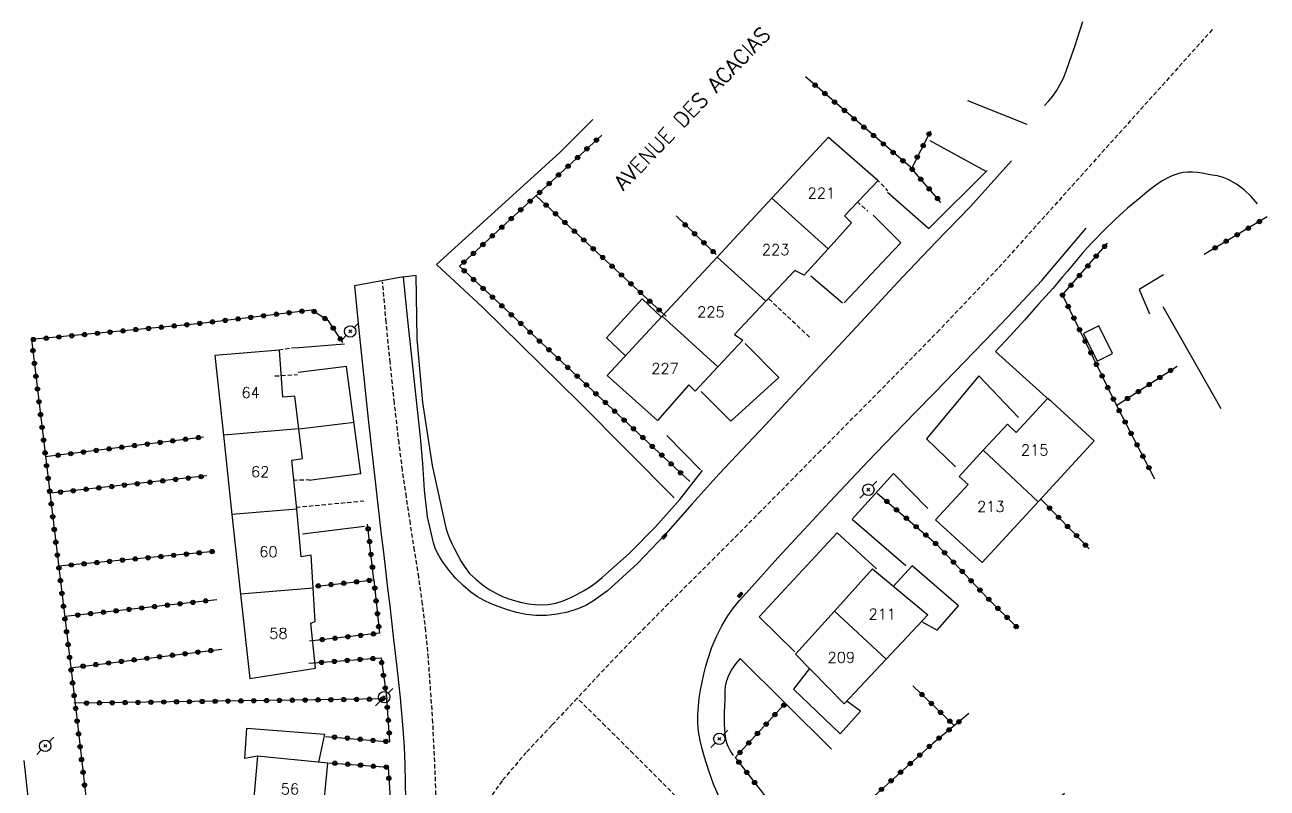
# Model space of a CAD drawing. Header units: millimetres. Extents: x 169000 to 170000, y 125999 to 127000.
# Drawn here: x 169599.2 to 169744.2, y 126727.3 to 126816.3 of the extents above; entities that cross this region are included whole.
import ezdxf
from ezdxf.enums import TextEntityAlignment as Align

# ---------------------------------------------------------------- set-up
doc = ezdxf.new("R2010")
doc.units = ezdxf.units.MM
doc.linetypes.add('DASHED', pattern=[0.75, 0.5, -0.25])
doc.layers.get('0').update_dxf_attribs({"linetype": 'CONTINUOUS'})
for name, color, linetype in [('W0001', 6, 'DASHED'), ('W0008', 7, 'CONTINUOUS'), ('W0014', 7, 'CONTINUOUS'), ('W0017', 7, 'CONTINUOUS'), ('W0101', 7, 'CONTINUOUS'), ('W0104', 1, 'CONTINUOUS'), ('W0112', 1, 'DASHED'), ('W0323', 7, 'CONTINUOUS'), ('W0330', 7, 'CONTINUOUS'), ('W0401', 7, 'CONTINUOUS'), ('W0473', 7, 'CONTINUOUS'), ('W0989', 7, 'CONTINUOUS'), ('W0991', 7, 'CONTINUOUS'), ('W1102', 7, 'CONTINUOUS')]:
    doc.layers.add(name, color=color, linetype=linetype)
doc.styles.get("Standard").update_dxf_attribs({"font": 'romans.shx', "width": 0.85})

# ---------------------------------------------------------------- blocks, each defined once
blk = doc.blocks.new('T473')
for p, q in [((-0.166667, 0.166667), (0.166667, -0.166667)), ((-0.166667, -0.166667), (0.166667, 0.166667)), ((0.500001, 0.500001), (1.000002, 1.000002)), ((-1.000002, -1.000002), (-0.500001, -0.500001))]:
    blk.add_line(p, q)
blk.add_ellipse((0, 0), major_axis=(0.471405, 0.471405), ratio=1, start_param=5.4977871438, end_param=11.780972451)
blk = doc.blocks.new('T401')
for p, q in [((-0.3, 0.3), (0, 0.3)), ((-0.3, -0.25), (-0.3, 0.3)), ((-0.3, 0.15), (0, 0.15)), ((-0.3, 0), (0, 0)), ((0, 0.3), (0, -0.25)), ((-0.3, -0.15), (0, -0.15)), ((-0.3, -0.25), (-0.3, -0.3)), ((-0.3, -0.3), (0, -0.3)), ((0, -0.3), (0, -0.25))]:
    blk.add_line(p, q)
blk = doc.blocks.new('t323o')
at = {"color": 0, "linetype": 'Continuous'}
for radius in [0.25, 0.15]:
    blk.add_circle((0, 0), radius, dxfattribs=at)

msp = doc.modelspace()

# ---------------------------------------------------------------- linework, layer by layer
at = {"layer": 'W0001'}
for points in [[(169737.76, 126815.71), (169712.75, 126787.86), (169705.93, 126780.7), (169699.02, 126773.64), (169692.06, 126766.62), (169685.12, 126759.59), (169682.43, 126756.87), (169679.73, 126754.16), (169677.02, 126751.47), (169674.31, 126748.77), (169671.61, 126746.06), (169668.93, 126743.33), (169666.28, 126740.57), (169663.68, 126737.77)], [(169647.25, 126712.21), (169647.32, 126719.78), (169647.19, 126727.35), (169646.85, 126734.92), (169646.32, 126742.47), (169646.02, 126745.62), (169645.64, 126748.76), (169645.2, 126751.89), (169644.72, 126755.01), (169644.23, 126758.13), (169643.75, 126761.25), (169643.3, 126764.37), (169642.9, 126767.51), (169642.36, 126772.2), (169641.86, 126776.9), (169641.4, 126781.61), (169640.98, 126786.32)], [(169663.68, 126737.77), (169660.72, 126734.62), (169657.74, 126731.46), (169654.91, 126728.14), (169652.41, 126724.56), (169650.79, 126721.61), (169649.44, 126718.53), (169648.29, 126715.39), (169647.25, 126712.21)], [(169676.7, 126724.8), (169673.47, 126728.07), (169670.22, 126731.32), (169666.96, 126734.56), (169663.68, 126737.77)]]:
    msp.add_lwpolyline(points, dxfattribs=at)
at = {"layer": 'W0008'}
for points in [[(169643.43, 126786.88), (169637.69, 126785.84)], [(169605.61, 126671), (169605.18, 126674.94), (169604.75, 126678.87), (169604.33, 126682.81), (169603.9, 126686.75), (169603.56, 126689.92), (169603.22, 126693.09), (169602.89, 126696.26), (169602.55, 126699.43), (169602.21, 126702.6), (169601.88, 126705.77), (169601.54, 126708.94), (169601.2, 126712.11), (169600.7, 126716.72), (169600.19, 126721.32), (169599.69, 126725.93), (169599.18, 126730.53)]]:
    msp.add_lwpolyline(points, dxfattribs=at)
at = {"layer": 'W0014'}
for points in [[(169718.2, 126806.86), (169718.7, 126807.4), (169719.16, 126807.97), (169719.58, 126808.57), (169719.96, 126809.2), (169720.39, 126810.07), (169720.75, 126810.97), (169721.07, 126811.88), (169721.39, 126812.79), (169721.73, 126813.75), (169722.06, 126814.71), (169722.37, 126815.69), (169722.67, 126816.66)], [(169714.36, 126800.4), (169714.36, 126800.4), (169709.54, 126795.1), (169705.55, 126790.96), (169701.59, 126786.8), (169696.27, 126781.07), (169690.95, 126775.34), (169685.62, 126769.62), (169680.26, 126763.92), (169677.1, 126760.45), (169673.98, 126756.91), (169670.73, 126753.47), (169667.21, 126750.31), (169666.41, 126749.69), (169665.57, 126749.11), (169664.69, 126748.6), (169663.76, 126748.19), (169662.56, 126747.81), (169661.33, 126747.56), (169660.09, 126747.43), (169658.84, 126747.42), (169657.72, 126747.53), (169656.61, 126747.76), (169655.54, 126748.08), (169654.48, 126748.45), (169653.65, 126748.79), (169652.83, 126749.17), (169652.04, 126749.61), (169651.29, 126750.13), (169650.38, 126750.9), (169649.53, 126751.74), (169648.76, 126752.65), (169648.05, 126753.61), (169647.7, 126754.14), (169647.39, 126754.69), (169647.12, 126755.27), (169646.91, 126755.87), (169646.22, 126758.92), (169645.88, 126762.03), (169645.69, 126765.15), (169645.42, 126768.22), (169644.9, 126772.88), (169644.39, 126777.55), (169643.9, 126782.21), (169643.43, 126786.88)], [(169704.68, 126792.51), (169711.51, 126799.29)], [(169743.02, 126795.41), (169742.3, 126796.26), (169741.48, 126797.02), (169740.59, 126797.69), (169739.62, 126798.25), (169739.02, 126798.49), (169738.39, 126798.65), (169737.75, 126798.76), (169737.12, 126798.86), (169736.57, 126798.96), (169736.02, 126799.05), (169735.45, 126799.1), (169734.89, 126799.1), (169734.38, 126799.04), (169733.87, 126798.94), (169733.38, 126798.79), (169732.9, 126798.6), (169731.93, 126798.08), (169731.03, 126797.47), (169730.18, 126796.8), (169729.34, 126796.12), (169727.88, 126794.89), (169726.48, 126793.61), (169725.11, 126792.28), (169723.78, 126790.92), (169723.18, 126790.27), (169722.59, 126789.61), (169722.01, 126788.93), (169721.44, 126788.25), (169720.88, 126787.57), (169720.31, 126786.89), (169719.74, 126786.22), (169719.16, 126785.55), (169717.51, 126783.69), (169715.85, 126781.85), (169714.17, 126780.01), (169712.49, 126778.19)], [(169680.24, 126726.22), (169679.59, 126727.75), (169679.03, 126729.31), (169678.53, 126730.89), (169678.25, 126731.87), (169678.01, 126732.86), (169677.83, 126733.88), (169677.76, 126734.9), (169677.77, 126735.86), (169677.82, 126736.81), (169677.92, 126737.77), (169678.06, 126738.71), (169678.24, 126739.65), (169678.45, 126740.58), (169678.69, 126741.5), (169678.95, 126742.42), (169679.4, 126743.72), (169679.94, 126744.98), (169680.57, 126746.21), (169681.27, 126747.39), (169681.91, 126748.3), (169682.62, 126749.15), (169683.37, 126749.97), (169684.11, 126750.79), (169687.08, 126754.12), (169690.1, 126757.4), (169693.14, 126760.65), (169696.2, 126763.89), (169698.48, 126766.29), (169700.77, 126768.67), (169703.07, 126771.04), (169705.38, 126773.4), (169707.69, 126775.77), (169709.99, 126778.14), (169712.29, 126780.52), (169714.56, 126782.92), (169717.89, 126786.47), (169723.07, 126792.56), (169723.07, 126792.56), (169723.07, 126792.56)], [(169694.82, 126783.87), (169699.89, 126789.22)], [(169643.43, 126786.88), (169644.84, 126787.09)], [(169644.84, 126787.09), (169644.99, 126779.66), (169645.63, 126772.25), (169646.76, 126764.9), (169648.37, 126757.65), (169648.56, 126757.01), (169648.8, 126756.4), (169649.06, 126755.79), (169649.35, 126755.2), (169649.74, 126754.45), (169650.14, 126753.71), (169650.6, 126753), (169651.13, 126752.33), (169651.84, 126751.64), (169652.6, 126751.01), (169653.42, 126750.46), (169654.27, 126749.97), (169654.98, 126749.63), (169655.72, 126749.34), (169656.48, 126749.11), (169657.24, 126748.93), (169658, 126748.79), (169658.76, 126748.68), (169659.53, 126748.64), (169660.3, 126748.69), (169661.18, 126748.87), (169662.03, 126749.14), (169662.85, 126749.48), (169663.65, 126749.86), (169664.43, 126750.28), (169665.18, 126750.76), (169665.91, 126751.27), (169666.6, 126751.83), (169669.79, 126754.69), (169672.8, 126757.74), (169675.64, 126760.95), (169678.29, 126764.32)], [(169637.69, 126785.84), (169638.21, 126780.66), (169638.75, 126775.49), (169639.3, 126770.31), (169639.87, 126765.14), (169640.1, 126763.06), (169640.34, 126760.99), (169640.59, 126758.91), (169640.83, 126756.84), (169641.08, 126754.76), (169641.33, 126752.69), (169641.57, 126750.61), (169641.81, 126748.53), (169642.22, 126744.96), (169642.64, 126741.38), (169643.02, 126737.8), (169643.35, 126734.21), (169643.42, 126733.16), (169643.48, 126732.11), (169643.52, 126731.06), (169643.56, 126730.01), (169643.62, 126727.98), (169643.66, 126725.95)], [(169638.46, 126763.94), (169636.78, 126776.43)], [(169710.52, 126775.34), (169704.44, 126768.01)], [(169687.22, 126775.16), (169681.61, 126770.06)], [(169700.56, 126763.97), (169695.77, 126758.66)], [(169693.99, 126757.06), (169684.91, 126747.26)], [(169682.7, 126742.42), (169682.17, 126741.81), (169681.72, 126741.15), (169681.34, 126740.44), (169681.05, 126739.68), (169680.94, 126739.17), (169680.9, 126738.65), (169680.9, 126738.12), (169680.89, 126737.61), (169680.86, 126736.89), (169680.83, 126736.16), (169680.82, 126735.44), (169680.84, 126734.71), (169680.87, 126734.18), (169680.91, 126733.63), (169680.98, 126733.09), (169681.11, 126732.56), (169681.25, 126732.17), (169681.43, 126731.8), (169681.64, 126731.44), (169681.88, 126731.1)]]:
    msp.add_lwpolyline(points, dxfattribs=at)
at = {"layer": 'W0017'}
for points in [[(169716.16, 126804.65), (169709.25, 126807.42)], [(169704.81, 126802.79), (169711.35, 126799.23)], [(169699.87, 126796.76), (169704.68, 126792.51)], [(169698.19, 126794.1), (169701.43, 126790.84)], [(169701.43, 126790.84), (169699.84, 126789.19)], [(169694.63, 126783.82), (169690.94, 126786.98)], [(169630.75, 126778.61), (169636.52, 126779.09)], [(169687.22, 126775.16), (169683.29, 126779.12)], [(169712.49, 126778.19), (169718.81, 126772.47)], [(169636.78, 126776.43), (169631.15, 126775.74)], [(169710.52, 126775.34), (169715.15, 126770.48)], [(169681.61, 126770.06), (169678.16, 126773.54)], [(169678.05, 126764.4), (169674.14, 126768.38)], [(169704.44, 126768.01), (169707.79, 126764.74)], [(169638.46, 126763.94), (169632.37, 126763.17)], [(169700.56, 126763.97), (169704.57, 126759.88)], [(169695.77, 126758.66), (169702.02, 126753.26)], [(169638.88, 126757.78), (169631.63, 126756.9)], [(169693.99, 126757.06), (169698.59, 126752.84)], [(169684.91, 126747.26), (169689.08, 126743.17)], [(169682.7, 126742.42), (169693.33, 126731.85)]]:
    msp.add_lwpolyline(points, dxfattribs=at)
at = {"layer": 'W0101'}
for points in [[(169686.39, 126796.07), (169692.98, 126803.17)], [(169692.98, 126803.17), (169698.8, 126798.14), (169694.87, 126794), (169695.67, 126793.17), (169692.95, 126790.16)], [(169679.99, 126789.18), (169686.39, 126796.07)], [(169692.95, 126790.16), (169690.17, 126787.09), (169689.08, 126787.65), (169685.68, 126784.05)], [(169673.58, 126782.29), (169679.99, 126789.18)], [(169685.68, 126784.05), (169682.04, 126780.18), (169682.99, 126779.52), (169680.1, 126776.42)], [(169732.01, 126783.43), (169735.35, 126777.55)], [(169680.1, 126776.42), (169677.44, 126773.56), (169676.72, 126774.31), (169673.03, 126770.14), (169667.18, 126775.4), (169673.58, 126782.29)], [(169631.2, 126769.18), (169630.73, 126772.98), (169629.34, 126772.87), (169628.97, 126778.35), (169621.4, 126777.71)], [(169621.4, 126777.71), (169622.41, 126768.44)], [(169735.35, 126777.55), (169738.76, 126771.55), (169738.76, 126771.55)], [(169711.05, 126766.67), (169713.86, 126769.71), (169714.9, 126768.74), (169718.59, 126772.75), (169723.99, 126767.78), (169717.45, 126760.68)], [(169622.41, 126768.44), (169623.41, 126759.17)], [(169630.96, 126759.8), (169630.41, 126765.54), (169631.63, 126765.7), (169631.2, 126769.18)], [(169705.49, 126758.57), (169709.27, 126762.67), (169708.24, 126763.62), (169711.05, 126766.67)], [(169632.87, 126750.61), (169632.64, 126754.43), (169631.5, 126754.27), (169630.96, 126759.8)], [(169717.45, 126760.68), (169710.91, 126753.58), (169705.49, 126758.57)], [(169623.41, 126759.17), (169624.42, 126749.9)], [(169693.69, 126747.93), (169698.14, 126752.84), (169704.57, 126747.5), (169699.71, 126742.31)], [(169624.42, 126749.9), (169625.49, 126740.06), (169633.17, 126741.28), (169632.61, 126746.54), (169633.12, 126746.7), (169632.87, 126750.61)], [(169689.13, 126742.9), (169693.69, 126747.93)], [(169699.71, 126742.31), (169694.84, 126737.13), (169689.13, 126742.9)], [(169633.94, 126723.36), (169634.6, 126730.22), (169626.37, 126731.02), (169625.76, 126723.99)]]:
    msp.add_lwpolyline(points, dxfattribs=at)
at = {"layer": 'W0104'}
for points in [[(169732.08, 126787.13), (169732.08, 126787.13), (169729.23, 126785.42), (169730.44, 126782.6), (169730.44, 126782.6)], [(169673.51, 126782.2), (169671.25, 126784.33), (169667.08, 126779.78), (169669.32, 126777.7)], [(169703.84, 126746.72), (169705.66, 126745.69), (169708.16, 126748.56), (169702.74, 126753.21), (169700.56, 126750.83)], [(169690.78, 126741.24), (169688.92, 126738.81), (169694.34, 126733.63), (169696.71, 126736.26), (169695.14, 126737.43)], [(169626.37, 126731.02), (169624.91, 126730.73), (169625.15, 126734.29), (169634.21, 126733.6), (169633.52, 126730.33)]]:
    msp.add_lwpolyline(points, dxfattribs=at)
msp.add_lwpolyline([(169722.75, 126780.29), (169724.34, 126777.07), (169726.13, 126777.96), (169724.53, 126781.17), (169722.75, 126780.29)], close=True, dxfattribs=at)
at = {"layer": 'W0112'}
for points in [[(169698.62, 126798.28), (169699.89, 126796.92)], [(169696.33, 126795.65), (169697.58, 126794.56)], [(169690.78, 126779.86), (169686, 126784.35)], [(169628.89, 126778.37), (169630.67, 126778.67)], [(169628.41, 126775.34), (169631.07, 126775.5)], [(169630.54, 126763.2), (169632.43, 126763.25)], [(169630.88, 126760.04), (169638.78, 126760.78)]]:
    msp.add_lwpolyline(points, dxfattribs=at)
at = {"layer": 'W0323'}
for points in [[(169706.11, 126795.57), (169702.55, 126799.66), (169690.3, 126810.21)], [(169666.55, 126803.4), (169649.94, 126788.13), (169676.83, 126763.04)], [(169704.89, 126803.86), (169702.67, 126799.53)], [(169674.07, 126782.28), (169658.95, 126796.28)], [(169679.88, 126789.51), (169675.21, 126793.99)], [(169744.16, 126793.87), (169736.8, 126789.51)], [(169731.06, 126763.32), (169726.63, 126771.84), (169720.3, 126784.78), (169725.53, 126790.8)], [(169636.33, 126779.22), (169634.66, 126781.77), (169632.74, 126783.02), (169619.41, 126781.43), (169600.03, 126779.57), (169605.11, 126737.16), (169607.77, 126714.17), (169610.42, 126691.91), (169612.54, 126671)], [(169733.66, 126776.46), (169726.63, 126771.89)], [(169620.1, 126768.22), (169601.63, 126765.91)], [(169620.49, 126763.68), (169601.92, 126761.63)], [(169698.67, 126761.69), (169705.55, 126755.76), (169711.59, 126749.41), (169714.92, 126746.1)], [(169717.72, 126761), (169721.42, 126757.25), (169723.41, 126755.17)], [(169639.97, 126751.56), (169639.23, 126758.07)], [(169621.35, 126754.88), (169603.17, 126753.16)], [(169633.3, 126750.84), (169639.97, 126751.56), (169640.61, 126745.34), (169632.45, 126744.44)], [(169621.64, 126749.25), (169603.94, 126747.31)], [(169604.55, 126741.33), (169622.22, 126743.48)], [(169632.37, 126741.84), (169640.8, 126742.47), (169641.46, 126737.69)], [(169702.82, 126739.23), (169707.65, 126734.61)], [(169634.31, 126733.33), (169641.83, 126732.7), (169641.46, 126737.69), (169604.95, 126737.19)], [(169687.91, 126737.11), (169682.12, 126730.86), (169690.81, 126719.65)], [(169709.38, 126735.98), (169705.16, 126732.51), (169690.81, 126719.65), (169699.44, 126709.6), (169717.67, 126724.3), (169720.51, 126726.69)], [(169634.71, 126730.25), (169641.62, 126729.72), (169642.07, 126723.18), (169641.7, 126716.06), (169633.12, 126716.51)]]:
    msp.add_lwpolyline(points, dxfattribs=at)
at = {"layer": 'W0330'}
for points in [[(169647.28, 126788.34), (169661.66, 126801.39), (169665.51, 126805.24)], [(169675, 126761.15), (169663.94, 126772.26), (169652.65, 126783.37), (169647.28, 126788.34)], [(169631.23, 126769.19), (169637.65, 126769.95)]]:
    msp.add_lwpolyline(points, dxfattribs=at)
at = {"layer": 'W1102'}
for points in [[(169692.95, 126790.16), (169686.39, 126796.07)], [(169685.68, 126784.05), (169679.99, 126789.18)], [(169680.1, 126776.42), (169673.58, 126782.29)], [(169631.2, 126769.18), (169622.41, 126768.44)], [(169717.45, 126760.68), (169711.05, 126766.67)], [(169630.96, 126759.8), (169623.41, 126759.17)], [(169632.87, 126750.61), (169624.42, 126749.9)], [(169693.69, 126747.93), (169699.71, 126742.31)]]:
    msp.add_lwpolyline(points, dxfattribs=at)

# ---------------------------------------------------------------- block references
at = {"layer": 'W0323'}
for p, rotation in [((169691.44, 126809.23), 139.264337307165), ((169692.58, 126808.25), 139.264337307165), ((169693.71, 126807.27), 139.264337307165), ((169694.85, 126806.29), 139.264337307165), ((169695.98, 126805.31), 139.264337307165), ((169697.12, 126804.33), 139.264337307165), ((169665.93, 126802.83), 222.6026541381613), ((169698.26, 126803.36), 139.264337307165), ((169704.72, 126803.53), 242.8238010468689), ((169664.82, 126801.82), 222.6026541381613), ((169699.39, 126802.38), 139.264337307165), ((169700.53, 126801.4), 139.264337307165), ((169704.04, 126802.19), 242.8238010468689), ((169662.62, 126799.79), 222.6026541381613), ((169663.72, 126800.8), 222.6026541381613), ((169701.67, 126800.42), 139.264337307165), ((169703.35, 126800.86), 242.8238010468689), ((169661.51, 126798.77), 222.6026541381613), ((169702.77, 126799.41), 131.0275043696387), ((169703.76, 126798.27), 131.0275043696387), ((169659.3, 126796.74), 222.6026541381613), ((169660.41, 126797.76), 222.6026541381613), ((169704.74, 126797.14), 131.0275043696387), ((169658.2, 126795.72), 222.6026541381613), ((169660.05, 126795.26), 137.1945688838957), ((169705.72, 126796.01), 131.0275043696387), ((169657.1, 126794.71), 222.6026541381613), ((169661.15, 126794.25), 137.1945688838957), ((169654.89, 126792.68), 222.6026541381613), ((169655.99, 126793.69), 222.6026541381613), ((169662.25, 126793.23), 137.1945688838957), ((169676.29, 126792.95), 136.2380261859264), ((169741.97, 126792.56), 210.6279856909522), ((169743.26, 126793.33), 210.6279856909522), ((169653.78, 126791.66), 222.6026541381613), ((169663.35, 126792.21), 137.1945688838957), ((169664.45, 126791.19), 137.1945688838957), ((169677.37, 126791.91), 136.2380261859264), ((169678.46, 126790.87), 136.2380261859264), ((169739.38, 126791.04), 210.6279856909522), ((169740.68, 126791.8), 210.6279856909522), ((169651.58, 126789.63), 222.6026541381613), ((169652.68, 126790.65), 222.6026541381613), ((169665.55, 126790.17), 137.1945688838957), ((169679.54, 126789.84), 136.2380261859264), ((169725.21, 126790.44), 49.04938481221595), ((169738.09, 126790.27), 210.6279856909522), ((169650.47, 126788.62), 222.6026541381613), ((169666.65, 126789.15), 137.1945688838957), ((169667.75, 126788.13), 137.1945688838957), ((169723.25, 126788.17), 49.04938481221595), ((169724.23, 126789.31), 49.04938481221595), ((169650.5, 126787.6), 316.9910764400717), ((169651.6, 126786.57), 316.9910764400717), ((169668.85, 126787.11), 137.1945688838957), ((169722.26, 126787.04), 49.04938481221595), ((169652.7, 126785.55), 316.9910764400717), ((169669.95, 126786.09), 137.1945688838957), ((169671.05, 126785.07), 137.1945688838957), ((169721.28, 126785.91), 49.04938481221595), ((169653.79, 126784.53), 316.9910764400717), ((169672.15, 126784.05), 137.1945688838957), ((169720.3, 126784.77), 116.0450526032193), ((169627.1, 126782.35), 186.8157678784004), ((169628.59, 126782.53), 186.8157678784004), ((169630.08, 126782.71), 186.8157678784004), ((169631.57, 126782.88), 186.8157678784004), ((169633.01, 126782.85), 146.8643927845939), ((169654.89, 126783.5), 316.9910764400717), ((169655.99, 126782.48), 316.9910764400717), ((169673.25, 126783.03), 137.1945688838957), ((169720.96, 126783.43), 116.0450526032193), ((169613.68, 126780.88), 185.4848373670756), ((169615.17, 126781.02), 185.4848373670756), ((169616.67, 126781.17), 185.4848373670756), ((169618.16, 126781.31), 185.4848373670756), ((169619.65, 126781.46), 186.8157678784004), ((169621.14, 126781.64), 186.8157678784004), ((169622.63, 126781.82), 186.8157678784004), ((169624.12, 126781.99), 186.8157678784004), ((169625.61, 126782.17), 186.8157678784004), ((169634.26, 126782.03), 146.8643927845939), ((169635.22, 126780.91), 123.2748914189771), ((169657.09, 126781.46), 316.9910764400717), ((169721.62, 126782.08), 116.0450526032193), ((169600.24, 126779.59), 185.4848373670756), ((169601.74, 126779.73), 185.4848373670756), ((169603.23, 126779.88), 185.4848373670756), ((169604.72, 126780.02), 185.4848373670756), ((169606.22, 126780.16), 185.4848373670756), ((169607.71, 126780.31), 185.4848373670756), ((169609.2, 126780.45), 185.4848373670756), ((169610.7, 126780.59), 185.4848373670756), ((169612.19, 126780.74), 185.4848373670756), ((169636.05, 126779.66), 123.2748914189771), ((169658.18, 126780.44), 316.9910764400717), ((169659.28, 126779.41), 316.9910764400717), ((169722.28, 126780.73), 116.0450526032193), ((169722.94, 126779.38), 116.0450526032193), ((169600.19, 126778.29), 276.8243706617511), ((169660.38, 126778.39), 316.9910764400717), ((169723.6, 126778.04), 116.0450526032193), ((169600.37, 126776.8), 276.8243706617511), ((169661.47, 126777.37), 316.9910764400717), ((169724.25, 126776.69), 116.0450526032193), ((169600.54, 126775.31), 276.8243706617511), ((169662.57, 126776.34), 316.9910764400717), ((169663.67, 126775.32), 316.9910764400717), ((169724.91, 126775.34), 116.0450526032193), ((169731.66, 126775.16), 213.0247079309602), ((169732.91, 126775.98), 213.0247079309602), ((169600.72, 126773.82), 276.8243706617511), ((169664.76, 126774.3), 316.9910764400717), ((169725.57, 126773.99), 116.0450526032193), ((169729.14, 126773.52), 213.0247079309602), ((169730.4, 126774.34), 213.0247079309602), ((169600.9, 126772.33), 276.8243706617511), ((169665.86, 126773.27), 316.9910764400717), ((169666.96, 126772.25), 316.9910764400717), ((169726.23, 126772.64), 116.0450526032193), ((169727.88, 126772.71), 213.0247079309602), ((169601.08, 126770.84), 276.8243706617511), ((169668.05, 126771.23), 316.9910764400717), ((169726.9, 126771.3), 117.5087516619386), ((169601.26, 126769.35), 276.8243706617511), ((169669.15, 126770.2), 316.9910764400717), ((169670.25, 126769.18), 316.9910764400717), ((169727.6, 126769.97), 117.5087516619386), ((169601.44, 126767.86), 276.8243706617511), ((169616.51, 126767.77), 187.1351623712225), ((169618, 126767.96), 187.1351623712225), ((169619.49, 126768.15), 187.1351623712225), ((169671.34, 126768.16), 316.9910764400717), ((169728.29, 126768.64), 117.5087516619386), ((169601.61, 126766.37), 276.8243706617511), ((169606.09, 126766.47), 187.1351623712225), ((169607.58, 126766.66), 187.1351623712225), ((169609.07, 126766.84), 187.1351623712225), ((169610.56, 126767.03), 187.1351623712225), ((169612.05, 126767.22), 187.1351623712225), ((169613.54, 126767.4), 187.1351623712225), ((169615.02, 126767.59), 187.1351623712225), ((169672.44, 126767.13), 316.9910764400717), ((169728.98, 126767.31), 117.5087516619386), ((169601.79, 126764.88), 276.8243706617511), ((169603.12, 126766.1), 187.1351623712225), ((169604.61, 126766.28), 187.1351623712225), ((169673.54, 126766.11), 316.9910764400717), ((169674.64, 126765.09), 316.9910764400717), ((169729.67, 126765.98), 117.5087516619386), ((169618.32, 126763.44), 186.286208505718), ((169619.81, 126763.6), 186.286208505718), ((169675.73, 126764.06), 316.9910764400717), ((169730.37, 126764.65), 117.5087516619386), ((169601.97, 126763.39), 276.8243706617511), ((169606.39, 126762.13), 186.286208505718), ((169607.88, 126762.29), 186.286208505718), ((169609.38, 126762.45), 186.286208505718), ((169610.87, 126762.62), 186.286208505718), ((169612.36, 126762.78), 186.286208505718), ((169613.85, 126762.95), 186.286208505718), ((169615.34, 126763.11), 186.286208505718), ((169616.83, 126763.28), 186.286208505718), ((169602.15, 126761.91), 276.8243706617511), ((169603.41, 126761.8), 186.286208505718), ((169604.9, 126761.96), 186.286208505718), ((169699.81, 126760.71), 319.271417827257), ((169602.33, 126760.42), 276.8243706617511), ((169700.94, 126759.73), 319.271417827257), ((169718.78, 126759.93), 314.5907522170151), ((169602.5, 126758.93), 276.8243706617511), ((169702.08, 126758.75), 319.271417827257), ((169703.22, 126757.77), 319.271417827257), ((169719.83, 126758.86), 314.5907522170151), ((169720.88, 126757.79), 314.5907522170151), ((169602.68, 126757.44), 276.8243706617511), ((169639.29, 126757.52), 96.51980671620856), ((169704.35, 126756.79), 319.271417827257), ((169721.93, 126756.72), 313.7759152343454), ((169602.86, 126755.95), 276.8243706617511), ((169621.09, 126754.86), 185.4284730711901), ((169639.46, 126756.03), 96.51980671620856), ((169705.49, 126755.81), 319.271417827257), ((169706.53, 126754.73), 313.5249011760586), ((169722.97, 126755.63), 313.7759152343454), ((169603.04, 126754.46), 276.8243706617511), ((169604.66, 126753.3), 185.4284730711901), ((169606.16, 126753.44), 185.4284730711901), ((169607.65, 126753.58), 185.4284730711901), ((169609.14, 126753.72), 185.4284730711901), ((169610.64, 126753.87), 185.4284730711901), ((169612.13, 126754.01), 185.4284730711901), ((169613.62, 126754.15), 185.4284730711901), ((169615.12, 126754.29), 185.4284730711901), ((169616.61, 126754.43), 185.4284730711901), ((169618.1, 126754.58), 185.4284730711901), ((169619.6, 126754.72), 185.4284730711901), ((169639.63, 126754.54), 96.51980671620856), ((169707.56, 126753.64), 313.5249011760586), ((169603.22, 126752.97), 276.8243706617511), ((169639.8, 126753.05), 96.51980671620856), ((169708.6, 126752.56), 313.5249011760586), ((169603.4, 126751.48), 276.8243706617511), ((169633.47, 126750.86), 6.139682805809874), ((169634.96, 126751.02), 6.139682805809874), ((169636.45, 126751.18), 6.139682805809874), ((169637.94, 126751.34), 6.139682805809874), ((169639.43, 126751.5), 6.139682805809874), ((169640.07, 126750.61), 275.8560114800693), ((169709.63, 126751.47), 313.5249011760586), ((169710.66, 126750.38), 313.5249011760586), ((169603.57, 126749.99), 276.8243706617511), ((169618.85, 126748.94), 186.2551961689381), ((169620.34, 126749.11), 186.2551961689381), ((169640.22, 126749.12), 275.8560114800693), ((169711.7, 126749.3), 315.2407366769154), ((169603.75, 126748.5), 276.8243706617511), ((169605.43, 126747.47), 186.2551961689381), ((169606.92, 126747.64), 186.2551961689381), ((169608.41, 126747.8), 186.2551961689381), ((169609.9, 126747.96), 186.2551961689381), ((169611.4, 126748.13), 186.2551961689381), ((169612.89, 126748.29), 186.2551961689381), ((169614.38, 126748.45), 186.2551961689381), ((169615.87, 126748.62), 186.2551961689381), ((169617.36, 126748.78), 186.2551961689381), ((169640.38, 126747.62), 275.8560114800693), ((169712.76, 126748.24), 315.2407366769154), ((169603.93, 126747.01), 276.8243706617511), ((169640.53, 126746.13), 275.8560114800693), ((169713.83, 126747.19), 315.2407366769154), ((169714.89, 126746.13), 315.2407366769154), ((169604.11, 126745.52), 276.8243706617511), ((169633.94, 126744.61), 186.3197082195736), ((169635.43, 126744.77), 186.3197082195736), ((169636.93, 126744.94), 186.3197082195736), ((169638.42, 126745.1), 186.3197082195736), ((169639.91, 126745.27), 186.3197082195736), ((169604.29, 126744.03), 276.8243706617511), ((169619.44, 126743.15), 6.944675301102937), ((169620.93, 126743.33), 6.944675301102937), ((169604.47, 126742.54), 276.8243706617511), ((169607.53, 126741.69), 6.944675301102937), ((169609.02, 126741.88), 6.944675301102937), ((169610.51, 126742.06), 6.944675301102937), ((169612, 126742.24), 6.944675301102937), ((169613.49, 126742.42), 6.944675301102937), ((169614.97, 126742.6), 6.944675301102937), ((169616.46, 126742.78), 6.944675301102937), ((169617.95, 126742.96), 6.944675301102937), ((169633.87, 126741.95), 4.329589372834721), ((169635.36, 126742.06), 4.329589372834721), ((169636.86, 126742.18), 4.329589372834721), ((169638.36, 126742.29), 4.329589372834721), ((169639.85, 126742.4), 4.329589372834721), ((169640.87, 126741.93), 277.9071656408212), ((169604.64, 126741.05), 276.8243706617511), ((169606.04, 126741.51), 6.944675301102937), ((169641.08, 126740.44), 277.9071656408212), ((169604.82, 126739.56), 276.8243706617511), ((169641.29, 126738.96), 277.9071656408212), ((169605, 126738.08), 276.8243706617511), ((169616.95, 126737.35), 180.7922500125843), ((169618.45, 126737.37), 180.7922500125843), ((169619.95, 126737.39), 180.7922500125843), ((169621.45, 126737.41), 180.7922500125843), ((169622.95, 126737.44), 180.7922500125843), ((169624.45, 126737.46), 180.7922500125843), ((169625.95, 126737.48), 180.7922500125843), ((169627.45, 126737.5), 180.7922500125843), ((169628.95, 126737.52), 180.7922500125843), ((169630.45, 126737.54), 180.7922500125843), ((169631.95, 126737.56), 180.7922500125843), ((169633.45, 126737.58), 180.7922500125843), ((169634.95, 126737.6), 180.7922500125843), ((169636.45, 126737.62), 180.7922500125843), ((169637.95, 126737.64), 180.7922500125843), ((169639.45, 126737.66), 180.7922500125843), ((169640.95, 126737.68), 180.7922500125843), ((169703.9, 126738.2), 316.2873324106637), ((169605.18, 126736.59), 276.5945143921268), ((169606.45, 126737.21), 180.7922500125843), ((169607.95, 126737.23), 180.7922500125843), ((169609.45, 126737.25), 180.7922500125843), ((169610.95, 126737.27), 180.7922500125843), ((169612.45, 126737.29), 180.7922500125843), ((169613.95, 126737.31), 180.7922500125843), ((169615.45, 126737.33), 180.7922500125843), ((169641.53, 126736.71), 94.25883762900294), ((169686.75, 126735.86), 227.149167153514), ((169687.77, 126736.96), 227.149167153514), ((169704.99, 126737.16), 316.2873324106637), ((169706.07, 126736.12), 316.2873324106637), ((169605.35, 126735.1), 276.5945143921268), ((169641.65, 126735.21), 94.25883762900294), ((169685.73, 126734.76), 227.149167153514), ((169707.15, 126735.09), 316.2873324106637), ((169708.22, 126735.03), 219.4258444243955), ((169605.52, 126733.61), 276.5945143921268), ((169635.38, 126733.24), 355.1525943468765), ((169636.87, 126733.12), 355.1525943468765), ((169638.37, 126732.99), 355.1525943468765), ((169641.76, 126733.72), 94.25883762900294), ((169684.71, 126733.66), 227.149167153514), ((169705.9, 126733.13), 219.4258444243955), ((169707.06, 126734.08), 219.4258444243955), ((169605.69, 126732.12), 276.5945143921268), ((169639.86, 126732.86), 355.1525943468765), ((169641.36, 126732.74), 355.1525943468765), ((169682.67, 126731.46), 227.149167153514), ((169683.69, 126732.56), 227.149167153514), ((169704.76, 126732.16), 221.8697549245372), ((169605.86, 126730.63), 276.5945143921268), ((169635.42, 126730.2), 355.6012952786971), ((169682.54, 126730.32), 307.771444289582), ((169702.53, 126730.15), 221.8697549245372), ((169703.64, 126731.15), 221.8697549245372), ((169606.04, 126729.14), 276.5945143921268), ((169636.91, 126730.08), 355.6012952786971), ((169638.41, 126729.97), 355.6012952786971), ((169639.9, 126729.85), 355.6012952786971), ((169641.4, 126729.74), 355.6012952786971), ((169683.46, 126729.13), 307.771444289582), ((169701.41, 126729.15), 221.8697549245372), ((169606.21, 126727.65), 276.5945143921268), ((169641.71, 126728.44), 273.9531760263922), ((169684.37, 126727.95), 307.771444289582), ((169699.18, 126727.15), 221.8697549245372), ((169700.29, 126728.15), 221.8697549245372)]:
    msp.add_blockref('t323o', p, dxfattribs=dict(at, rotation=rotation))
at = {"layer": 'W0401'}
for p, rotation in [((169673.72, 126756.72), 138.0278951450467), ((169682.81, 126749.73), 317.6203735020796)]:
    msp.add_blockref('T401', p, dxfattribs=dict(at, rotation=rotation))
at = {"layer": 'W0473'}
for p in [(169637.21, 126780.53), (169697.64, 126762.08), (169641.17, 126737.9), (169680.26, 126733.04), (169601.63, 126732.22)]:
    msp.add_blockref('T473', p, dxfattribs=at)

# ---------------------------------------------------------------- texts
at = {"layer": 'W0989'}
msp.add_text('AVENUE DES ACACIAS ', height=1.75, rotation=46.3761, dxfattribs=at).set_placement((169669.07, 126796.86))
at = {"layer": 'W0991'}
for s, p in [('221', (169692.17, 126796.66)), ('223', (169686.83, 126790.06)), ('225', (169679.28, 126782.8)), ('227', (169673.92, 126776.21)), ('64', (169625.59, 126773.39)), ('215', (169717.05, 126766.71)), ('62', (169626.7, 126764.17)), ('213', (169711.93, 126760.12)), ('60', (169627.66, 126754.85)), ('211', (169699.27, 126747.58)), ('58', (169628.83, 126745.33)), ('209', (169694.49, 126742.53)), ('56', (169630.17, 126727.19))]:
    msp.add_text(s, height=1.25, dxfattribs=at).set_placement(p, align=Align.MIDDLE_CENTER)

doc.saveas('drawing.dxf')
